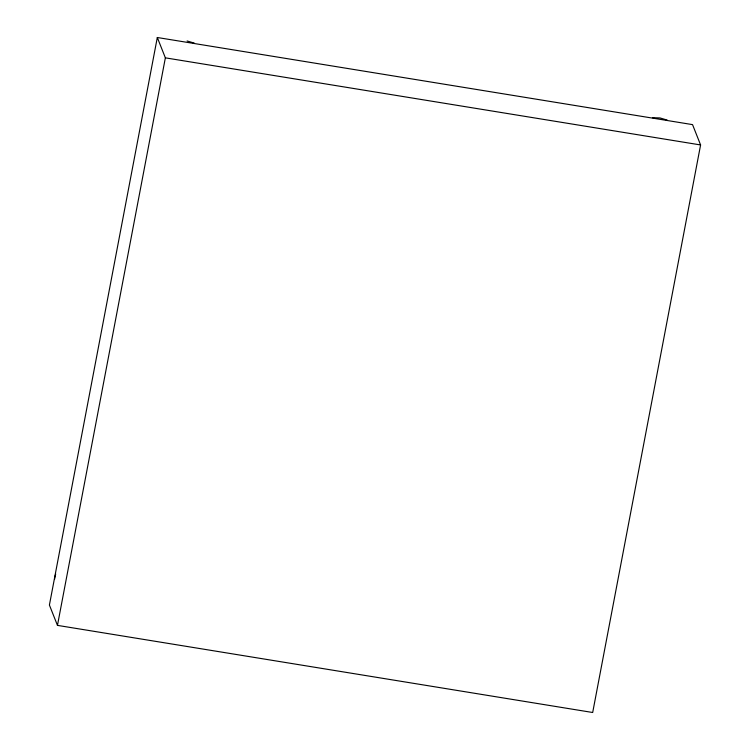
<?xml version="1.0" encoding="UTF-8"?>
<svg xmlns="http://www.w3.org/2000/svg" width="750" height="750" viewBox="0 0 750 750"><rect width="100%" height="100%" fill="white"/><g stroke="black" fill="none" stroke-linecap="round" stroke-linejoin="round"><path stroke-width="1.12" d="M157.312 37.5L49.406 605.044L57.459 625.378L592.688 712.5L700.594 144.956L692.541 124.622L157.312 37.5L165.366 57.844L57.459 625.378M652.453 117.684L660.009 117.938L667.209 120.084M165.366 57.844L700.594 144.956M187.097 40.959L194.297 43.106M54.619 579.216A29.119 28.266 -21.6 0 1 55.706 574.012"/></g></svg>
